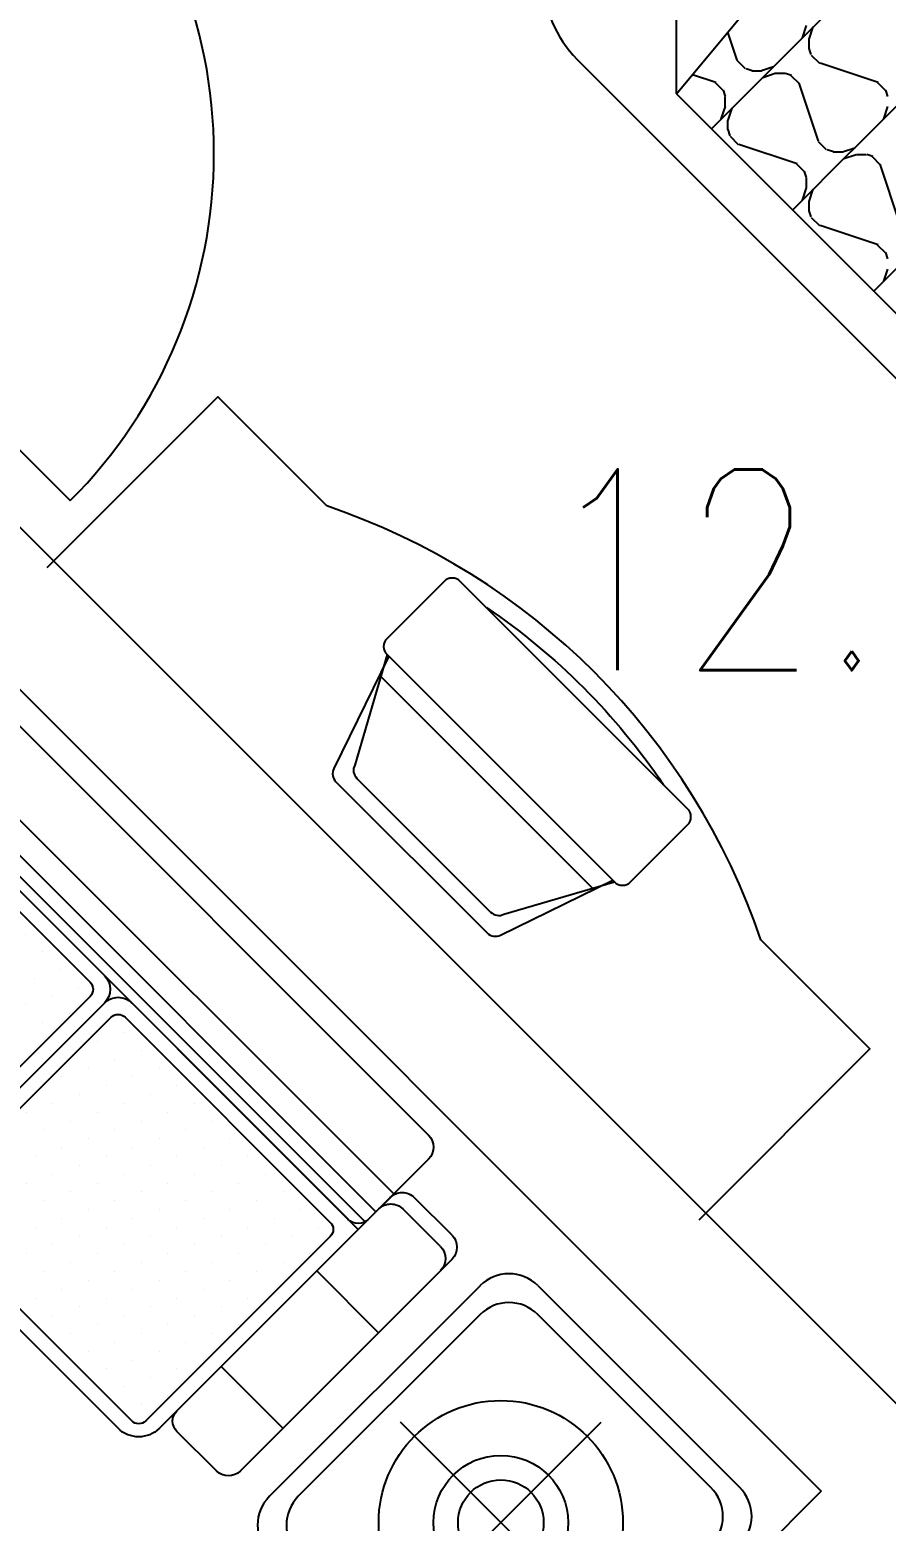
# Model space of a CAD drawing. Header units: millimetres. Extents: x 1316 to 28209, y 637 to 25771.
# Drawn here: x 22131 to 23623, y 12280 to 14878 of the extents above; entities that cross this region are included whole.
import ezdxf
from ezdxf.enums import TextEntityAlignment as Align

# ---------------------------------------------------------------- set-up
doc = ezdxf.new("R2010")
doc.units = ezdxf.units.MM
for name, color, linetype in [('JJ', 252, 'Continuous'), ('PUB_TEXT', 7, 'Continuous'), ('WALL', 255, 'Continuous'), ('WINDOW', 2, 'Continuous'), ('WINDOW_TEXT', 7, 'Continuous'), ('ZB', 252, 'Continuous')]:
    doc.layers.add(name, color=color, linetype=linetype)
doc.styles.add('DIM_FONT', font='SIMPLEX.shx', dxfattribs={"width": 0.8})
doc.styles.add('SIMPLEX', font='SIMPLEX.SHX')
doc.styles.get("Standard").update_dxf_attribs({"font": 'arial.ttf'})

# ---------------------------------------------------------------- blocks, each defined once
blk = doc.blocks.new('_C22FDQ')
at = {"layer": 'JJ'}
for p, q in [((-1046, 1003.9), (-760.9, 1288.6)), ((-1046, 1003.9), (-804, 1026.1)), ((-929.6, 970.6), (-906.6, 1016.7)), ((-929.6, 970.6), (-906.6, 1016.7)), ((-983.6, 969.1), (-1003, 1007.8)), ((-983.6, 969.1), (-1003, 1007.8)), ((-984.6, 949.9), (-984.6, 969.9)), ((-930.4, 949.9), (-930.4, 969.9)), ((-1001.6, 928.2), (-989.5, 940.2)), ((-988.9, 940.5), (-983.9, 950.5)), ((-988.9, 940.5), (-983.9, 950.5)), ((-924.4, 939), (-929.4, 949.1)), ((-924.4, 939), (-929.4, 949.1)), ((-913.1, 927), (-925.2, 939.1)), ((-903.2, 917.7), (-1046, 917.7)), ((-1021.7, 917.8), (-1001.6, 927.8)), ((-1015.2, 907.8), (-995.2, 917.8)), ((-899.8, 907.4), (-919.9, 917.5)), ((-893.4, 917.5), (-913.4, 927.5)), ((-903.1, 917.7), (-903.2, 917.7)), ((-703, 917.7), (-903.1, 917.7)), ((-821.7, 917.8), (-801.6, 927.8)), ((-815.2, 907.8), (-795.1, 917.8)), ((-1032.4, 885.6), (-1032.4, 865.5)), ((-1031.7, 886.2), (-1026.7, 896.2)), ((-1031.7, 886.2), (-1026.7, 896.2)), ((-1027.2, 896), (-1015.2, 908.1)), ((-887.4, 894.9), (-899.5, 907)), ((-881.6, 884.8), (-886.6, 894.8)), ((-881.6, 884.8), (-886.6, 894.8)), ((-882.6, 885.6), (-882.6, 865.5)), ((-832.4, 885.6), (-832.4, 865.5)), ((-831.7, 886.2), (-826.7, 896.2)), ((-831.7, 886.2), (-826.7, 896.2)), ((-827.2, 896), (-815.2, 908.1)), ((-983.6, 769.1), (-1031.4, 864.7)), ((-983.6, 769.1), (-1031.4, 864.7)), ((-929.6, 770.6), (-881.9, 866.1)), ((-929.6, 770.6), (-881.9, 866.1)), ((-783.6, 769.1), (-831.4, 864.7)), ((-783.6, 769.1), (-831.4, 864.7)), ((-984.6, 749.9), (-984.6, 769.9)), ((-930.4, 749.9), (-930.4, 769.9)), ((-784.6, 749.9), (-784.6, 769.9)), ((-1021.7, 717.8), (-1001.6, 727.8)), ((-1001.6, 728.2), (-989.5, 740.2)), ((-988.9, 740.5), (-983.9, 750.5)), ((-988.9, 740.5), (-983.9, 750.5)), ((-924.4, 739), (-929.4, 749.1)), ((-924.4, 739), (-929.4, 749.1)), ((-913.1, 727), (-925.2, 739.1)), ((-893.4, 717.5), (-913.4, 727.5)), ((-821.7, 717.8), (-801.6, 727.8)), ((-788.9, 740.5), (-783.9, 750.5)), ((-788.9, 740.5), (-783.9, 750.5)), ((-903.2, 717.7), (-1046, 717.7)), ((-1027.2, 696), (-1015.2, 708.1)), ((-1015.2, 707.8), (-995.2, 717.8)), ((-899.8, 707.4), (-919.9, 717.5)), ((-903.1, 717.7), (-903.2, 717.7)), ((-703, 717.7), (-903.1, 717.7)), ((-887.4, 694.9), (-899.5, 707)), ((-1032.4, 685.6), (-1032.4, 665.5)), ((-1031.7, 686.2), (-1026.7, 696.2)), ((-1031.7, 686.2), (-1026.7, 696.2)), ((-881.6, 684.8), (-886.6, 694.8)), ((-881.6, 684.8), (-886.6, 694.8)), ((-882.6, 685.6), (-882.6, 665.5)), ((-983.6, 569.1), (-1031.4, 664.7)), ((-983.6, 569.1), (-1031.4, 664.7)), ((-929.6, 570.6), (-881.9, 666.1)), ((-929.6, 570.6), (-881.9, 666.1)), ((-988.9, 540.5), (-983.9, 550.5)), ((-988.9, 540.5), (-983.9, 550.5)), ((-984.6, 549.9), (-984.6, 569.9)), ((-1021.7, 517.8), (-1001.6, 527.8)), ((-903.2, 517.7), (-1046, 517.7))]:
    blk.add_line(p, q, dxfattribs=at)
for points in [[(874, 1368.6), (-926, 1368.6, 0.414214), (-1126, 1168.6), (-1126, 236.6, 0.414214), (-926, 36.6), (874, 36.6)], [(-1046, 1003.9), (-1046, 236.6, 0.414214), (-926, 116.6), (874, 116.6), (874, 1288.6)]]:
    blk.add_lwpolyline(points, format="xyb", dxfattribs=at)
at = {"width": 0.8, "flags": 9}
for tag in ['XSIZE', 'YSIZE']:
    blk.add_attdef(tag, (0, 0), '', height=0.5, dxfattribs=at)
blk = doc.blocks.new('CHUANGTG')
for p, q in [((173.3, 227.4), (-176.6, 227.4)), ((148.3, 202.4), (-151.7, 202.4)), ((-226.5, -187.4), (-226.5, 177.5)), ((0, 0), (0, 173.8)), ((223.1, -187.4), (223.1, 177.5)), ((-201.6, 152.6), (-201.6, -162.4)), ((198.2, -162.4), (198.2, 152.6)), ((0, 0), (-173.8, 0)), ((0, 0), (0, -173.8)), ((0, 0), (173.8, 0)), ((-151.7, -212.3), (148.3, -212.3)), ((173.3, -237.3), (-176.6, -237.3))]:
    blk.add_line(p, q)
for radius in [149.6, 82.4, 52.4]:
    blk.add_circle((0, 0), radius)
for centre, start, end in [((-176.6, 177.5), 90, 180), ((173.3, 177.5), 0, 90), ((-151.7, 152.6), 90, 180), ((148.3, 152.6), 0, 90), ((-151.7, -162.4), 180, 270), ((148.3, -162.4), 270, 0), ((-176.6, -187.4), 180, 270), ((173.3, -187.4), 270, 0)]:
    blk.add_arc(centre, 49.9, start, end)
blk = doc.blocks.new('TV')
blk.add_line((-251.4, 109.2), (276.7, 109.2))
for points in [[(-263.2, 74.7), (-192.5, 280.4, -0.325839), (-173.5, 294.3), (198.8, 294.3, -0.325839), (217.8, 280.4), (288.5, 74.7)], [(-267.4, 74.7), (-171, 250.8, -0.320259), (-152.1, 264.3), (177.4, 264.3, -0.320259), (196.3, 250.8), (292.6, 74.7)]]:
    blk.add_lwpolyline(points, format="xyb")
blk.add_lwpolyline([(312.6, 54.7), (312.6, -85.7, -0.414214), (292.6, -105.7), (-267.4, -105.7, -0.414214), (-287.4, -85.7), (-287.4, 54.7, -0.414214), (-267.4, 74.7), (292.6, 74.7, -0.414214)], format="xyb", close=True)
blk.add_arc((15.1, 1018.9), 1145.5, 259.0435, 280.9565)
blk = doc.blocks.new('*X24')
at = {"color": 0}
for p, q in [((8225, 30450), (8225, 30450)), ((8275, 30450), (8275, 30450)), ((8325, 30450), (8325, 30450)), ((8375, 30450), (8375, 30450)), ((8425, 30450), (8425, 30450)), ((8475, 30450), (8475, 30450)), ((8525, 30450), (8525, 30450)), ((8575, 30450), (8575, 30450)), ((8625, 30450), (8625, 30450)), ((8675, 30450), (8675, 30450)), ((8725, 30450), (8725, 30450)), ((8775, 30450), (8775, 30450)), ((8200, 30400), (8200, 30400)), ((8250, 30400), (8250, 30400)), ((8300, 30400), (8300, 30400)), ((8350, 30400), (8350, 30400)), ((8400, 30400), (8400, 30400)), ((8450, 30400), (8450, 30400)), ((8500, 30400), (8500, 30400)), ((8550, 30400), (8550, 30400)), ((8600, 30400), (8600, 30400)), ((8650, 30400), (8650, 30400)), ((8700, 30400), (8700, 30400)), ((8750, 30400), (8750, 30400)), ((8800, 30400), (8800, 30400)), ((8225, 30350), (8225, 30350)), ((8275, 30350), (8275, 30350)), ((8325, 30350), (8325, 30350)), ((8375, 30350), (8375, 30350)), ((8425, 30350), (8425, 30350)), ((8475, 30350), (8475, 30350)), ((8525, 30350), (8525, 30350)), ((8575, 30350), (8575, 30350)), ((8625, 30350), (8625, 30350)), ((8675, 30350), (8675, 30350)), ((8725, 30350), (8725, 30350)), ((8775, 30350), (8775, 30350)), ((8200, 30300), (8200, 30300)), ((8250, 30300), (8250, 30300)), ((8300, 30300), (8300, 30300)), ((8350, 30300), (8350, 30300)), ((8400, 30300), (8400, 30300)), ((8450, 30300), (8450, 30300)), ((8500, 30300), (8500, 30300)), ((8550, 30300), (8550, 30300)), ((8600, 30300), (8600, 30300)), ((8650, 30300), (8650, 30300)), ((8700, 30300), (8700, 30300)), ((8750, 30300), (8750, 30300)), ((8800, 30300), (8800, 30300)), ((8225, 30250), (8225, 30250)), ((8275, 30250), (8275, 30250)), ((8325, 30250), (8325, 30250)), ((8375, 30250), (8375, 30250)), ((8425, 30250), (8425, 30250)), ((8475, 30250), (8475, 30250)), ((8525, 30250), (8525, 30250)), ((8575, 30250), (8575, 30250)), ((8625, 30250), (8625, 30250)), ((8675, 30250), (8675, 30250)), ((8725, 30250), (8725, 30250)), ((8775, 30250), (8775, 30250)), ((8200, 30200), (8200, 30200)), ((8250, 30200), (8250, 30200)), ((8300, 30200), (8300, 30200)), ((8350, 30200), (8350, 30200)), ((8400, 30200), (8400, 30200)), ((8450, 30200), (8450, 30200)), ((8500, 30200), (8500, 30200)), ((8550, 30200), (8550, 30200)), ((8600, 30200), (8600, 30200)), ((8650, 30200), (8650, 30200)), ((8700, 30200), (8700, 30200)), ((8750, 30200), (8750, 30200)), ((8800, 30200), (8800, 30200)), ((8225, 30150), (8225, 30150)), ((8275, 30150), (8275, 30150)), ((8325, 30150), (8325, 30150)), ((8375, 30150), (8375, 30150)), ((8425, 30150), (8425, 30150)), ((8475, 30150), (8475, 30150)), ((8525, 30150), (8525, 30150)), ((8575, 30150), (8575, 30150)), ((8625, 30150), (8625, 30150)), ((8675, 30150), (8675, 30150)), ((8725, 30150), (8725, 30150)), ((8775, 30150), (8775, 30150)), ((8200, 30100), (8200, 30100)), ((8250, 30100), (8250, 30100)), ((8300, 30100), (8300, 30100)), ((8350, 30100), (8350, 30100)), ((8400, 30100), (8400, 30100)), ((8450, 30100), (8450, 30100)), ((8500, 30100), (8500, 30100)), ((8550, 30100), (8550, 30100)), ((8600, 30100), (8600, 30100)), ((8650, 30100), (8650, 30100)), ((8700, 30100), (8700, 30100)), ((8750, 30100), (8750, 30100)), ((8800, 30100), (8800, 30100)), ((8225, 30050), (8225, 30050)), ((8275, 30050), (8275, 30050)), ((8325, 30050), (8325, 30050)), ((8375, 30050), (8375, 30050)), ((8425, 30050), (8425, 30050)), ((8475, 30050), (8475, 30050)), ((8525, 30050), (8525, 30050)), ((8575, 30050), (8575, 30050)), ((8625, 30050), (8625, 30050)), ((8675, 30050), (8675, 30050)), ((8725, 30050), (8725, 30050)), ((8775, 30050), (8775, 30050)), ((8200, 30000), (8200, 30000)), ((8250, 30000), (8250, 30000)), ((8300, 30000), (8300, 30000)), ((8350, 30000), (8350, 30000)), ((8400, 30000), (8400, 30000)), ((8450, 30000), (8450, 30000)), ((8500, 30000), (8500, 30000)), ((8550, 30000), (8550, 30000)), ((8600, 30000), (8600, 30000)), ((8650, 30000), (8650, 30000)), ((8700, 30000), (8700, 30000)), ((8750, 30000), (8750, 30000)), ((8800, 30000), (8800, 30000)), ((8225, 29950), (8225, 29950)), ((8275, 29950), (8275, 29950)), ((8325, 29950), (8325, 29950)), ((8375, 29950), (8375, 29950)), ((8425, 29950), (8425, 29950)), ((8475, 29950), (8475, 29950)), ((8525, 29950), (8525, 29950)), ((8575, 29950), (8575, 29950)), ((8625, 29950), (8625, 29950)), ((8675, 29950), (8675, 29950)), ((8725, 29950), (8725, 29950)), ((8775, 29950), (8775, 29950))]:
    blk.add_line(p, q, dxfattribs=at)
blk = doc.blocks.new('SAF3')
for p, q in [((397.5, 0), (959.1, 0)), ((339.2, -581.4), (339.2, -58.3)), ((1017.4, -818.8), (1017.4, -58.3)), ((1158, -78.7), (1046.6, -78.7)), ((1017.4, -710.4), (1017.4, -107.8)), ((1017.4, -107.8), (1017.4, -581.4)), ((1191.9, -710.4), (1191.9, -112.6)), ((1191.9, -232.8), (1017.4, -232.8)), ((1191.9, -502.8), (1017.4, -502.8)), ((-1017.5, -620.2), (1017.4, -620.2)), ((-1017.5, -620.2), (988.4, -620.2)), ((-1016, -640.2), (1017.4, -640.2)), ((1017.4, -649.2), (1017.4, -712.6)), ((-1017.5, -670.2), (1017.4, -670.2)), ((1158, -712), (1051.4, -712)), ((-1017.5, -720.2), (1017.4, -720.2)), ((1158, -744.3), (1051.4, -744.3)), ((-983.5, -852.7), (983.5, -852.7))]:
    blk.add_line(p, q)
for points in [[(309.6, -49.6, 0.414214), (289.6, -29.6), (-289.6, -29.6, 0.414214), (-309.6, -49.6), (-309.6, -570.6, 0.414214), (-289.6, -590.6), (289.6, -590.6, 0.414214), (309.6, -570.6)], [(987.9, -49.6, 0.414214), (967.9, -29.6), (388.7, -29.6, 0.414214), (368.7, -49.6), (368.7, -570.6, 0.414214), (388.7, -590.6), (967.9, -590.6, 0.414214), (987.9, -570.6)]]:
    blk.add_lwpolyline(points, format="xyb", close=True)
for centre, radius, start, end in [((959.1, -58.3), 58.3, 0, 90), ((1046.6, -107.8), 29.2, 90, 180), ((1158, -112.6), 33.9, 0, 90), ((300.4, -581.4), 38.8, 270, 0), ((377.9, -581.4), 38.8, 180, 270), ((988.4, -649.2), 29.1, 0, 90), ((1051.4, -678.1), 33.9, 180, 270), ((1158, -678.1), 33.9, 270, 0), ((1051.4, -710.4), 33.9, 180, 270), ((1158, -710.4), 33.9, 270, 0), ((983.5, -818.8), 33.9, 270, 0)]:
    blk.add_arc(centre, radius, start, end)
at = {"xscale": -1}
for p in [(8504.9, -30516.9), (9183.2, -30516.9)]:
    blk.add_blockref('*X24', p, dxfattribs=at)
blk = doc.blocks.new('_DBLK')
blk.add_line((-0.45, 0), (-0.45, -0.95))
blk.add_arc((-0.45, 0), 0.95, 270, 0)
at = {"layer": 'WINDOW_TEXT', "style": 'SIMPLEX', "flags": 9}
blk.add_attdef('A', text='', height=1, dxfattribs=at).set_placement((0, 1.5), align=Align.MIDDLE)

msp = doc.modelspace()

# ---------------------------------------------------------------- linework, layer by layer
at = {"layer": 'WALL'}
for p, q in [((21564.9, 14560.3), (23650.9, 12474.3)), ((21352.8, 14489.5), (23509.5, 12332.9)), ((23509.5, 12332.9), (23347.4, 12170.7))]:
    msp.add_line(p, q, dxfattribs=at)
at = {"layer": 'ZB'}
for points in [[(22648.2, 14049), (22458.3, 14238.9), (22160.7, 13941.3)], [(23296.6, 12805.5), (23594.1, 13103), (23404.2, 13292.9)]]:
    msp.add_lwpolyline(points, dxfattribs=at)
msp.add_arc((22260.5, 12905.2), 1207.7, 18.7253, 71.2747, dxfattribs=at)

# ---------------------------------------------------------------- block references
at = {"layer": 'WINDOW', "xscale": -900.0000000000182, "yscale": -900, "zscale": 900, "rotation": 225}
msp.add_blockref('_DBLK', (21883.1, 14949.2), dxfattribs=at)
at = {"layer": 'ZB', "linetype": 'Continuous', "rotation": 44.99999999993091}
msp.add_blockref('_C22FDQ', (24706.8, 14796.8), dxfattribs=at)
at = {"layer": 'ZB'}
for name, p, xscale, yscale, zscale, rotation in [('SAF3', (21693.2, 13033.7), -0.8720999999904139, 0.8721000000077765, 0.8721, 134.9999999999999), ('CHUANGTG', (22951.3, 12277.9), 1.422036000005288, 1.422036000003573, 1.422036, 135)]:
    msp.add_blockref(name, p, dxfattribs=dict(at, xscale=xscale, yscale=yscale, zscale=zscale, rotation=rotation))
at = {"layer": 'ZB', "xscale": -1, "rotation": 135.0000000000691}
msp.add_blockref('TV', (22995, 13653.8), dxfattribs=at)

# ---------------------------------------------------------------- texts
at = {"layer": 'PUB_TEXT', "style": 'DIM_FONT', "width": 0.8}
msp.add_text('12.22 m', height=350, dxfattribs=at).set_placement((24654.6, 13937.7), align=Align.MIDDLE_RIGHT)

doc.saveas('drawing.dxf')
